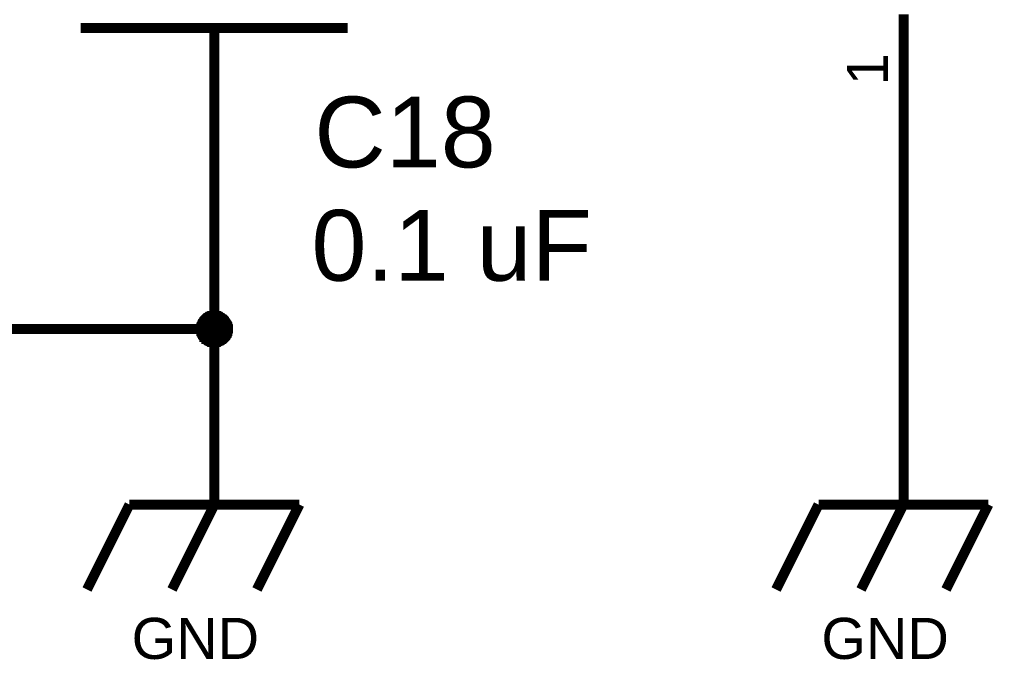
# Model space of a CAD drawing. Header units: millimetres. Extents: x 0 to 594, y 0 to 420.
# Drawn here: x 417.36 to 446.48, y 188.12 to 207.25 of the extents above; entities that cross this region are included whole.
import ezdxf

# ---------------------------------------------------------------- set-up
doc = ezdxf.new("R2010")
doc.units = ezdxf.units.MM
doc.layers.add('Sheet', color=255, linetype='Continuous')
doc.styles.get("Standard").update_dxf_attribs({"font": 'arial.ttf'})

msp = doc.modelspace()

# ---------------------------------------------------------------- linework, layer by layer
at = {"layer": 'Sheet', "color": 0}
for points, const_width in [([(443.786, 207.396), (443.786, 202.38)], 0.3), ([(419.191, 206.994), (427.17, 206.994)], 0.3), ([(423.191, 206.994), (423.191, 200.581)], 0.3), ([(423.191, 205.491), (423.191, 200.496)], 0.3), ([(443.786, 195.289), (443.786, 202.38)], 0.3), ([(423.191, 200.496), (423.191, 197.998), (423.191, 195.289)], 0.3), ([(422.683, 197.998), (422.683, 198.019), (422.683, 198.041), (422.683, 198.083), (422.683, 198.104), (422.704, 198.125), (422.704, 198.146), (422.704, 198.168), (422.725, 198.189), (422.725, 198.21), (422.747, 198.231), (422.747, 198.252), (422.768, 198.273), (422.789, 198.295), (422.789, 198.316), (422.81, 198.337), (422.831, 198.358), (422.852, 198.379), (422.852, 198.379), (422.874, 198.4), (422.895, 198.422), (422.916, 198.422), (422.937, 198.443), (422.958, 198.464), (422.979, 198.464), (423.001, 198.485), (423.043, 198.485), (423.064, 198.485), (423.085, 198.506), (423.106, 198.506), (423.128, 198.506), (423.17, 198.506), (423.191, 198.506)], 0.0991), ([(422.683, 197.998), (422.683, 198.019), (422.683, 198.041), (422.683, 198.083), (422.683, 198.104), (422.704, 198.125), (422.704, 198.146), (422.704, 198.168), (422.725, 198.189), (422.725, 198.21), (422.747, 198.231), (422.747, 198.252), (422.768, 198.273), (422.789, 198.295), (422.789, 198.316), (422.81, 198.337), (422.831, 198.358), (422.852, 198.379), (422.852, 198.379), (422.874, 198.4), (422.895, 198.422), (422.916, 198.422), (422.937, 198.443), (422.958, 198.464), (422.979, 198.464), (423.001, 198.485), (423.043, 198.485), (423.064, 198.485), (423.085, 198.506), (423.106, 198.506), (423.128, 198.506), (423.17, 198.506), (423.191, 198.506)], 0.0991), ([(422.683, 197.998), (422.683, 198.019), (422.683, 198.041), (422.683, 198.083), (422.683, 198.104), (422.704, 198.125), (422.704, 198.146), (422.704, 198.168), (422.725, 198.189), (422.725, 198.21), (422.747, 198.231), (422.747, 198.252), (422.768, 198.273), (422.789, 198.295), (422.789, 198.316), (422.81, 198.337), (422.831, 198.358), (422.852, 198.379), (422.852, 198.379), (422.874, 198.4), (422.895, 198.422), (422.916, 198.422), (422.937, 198.443), (422.958, 198.464), (422.979, 198.464), (423.001, 198.485), (423.043, 198.485), (423.064, 198.485), (423.085, 198.506), (423.106, 198.506), (423.128, 198.506), (423.17, 198.506), (423.191, 198.506)], 0.0991), ([(422.683, 197.998), (422.683, 198.019), (422.683, 198.041), (422.683, 198.083), (422.683, 198.104), (422.704, 198.125), (422.704, 198.146), (422.704, 198.168), (422.725, 198.189), (422.725, 198.21), (422.747, 198.231), (422.747, 198.252), (422.768, 198.273), (422.789, 198.295), (422.789, 198.316), (422.81, 198.337), (422.831, 198.358), (422.852, 198.379), (422.852, 198.379), (422.874, 198.4), (422.895, 198.422), (422.916, 198.422), (422.937, 198.443), (422.958, 198.464), (422.979, 198.464), (423.001, 198.485), (423.043, 198.485), (423.064, 198.485), (423.085, 198.506), (423.106, 198.506), (423.128, 198.506), (423.17, 198.506), (423.191, 198.506)], 0.0991), ([(422.683, 197.998), (422.683, 198.019), (422.683, 198.041), (422.683, 198.083), (422.683, 198.104), (422.704, 198.125), (422.704, 198.146), (422.704, 198.168), (422.725, 198.189), (422.725, 198.21), (422.747, 198.231), (422.747, 198.252), (422.768, 198.273), (422.789, 198.295), (422.789, 198.316), (422.81, 198.337), (422.831, 198.358), (422.852, 198.379), (422.852, 198.379), (422.874, 198.4), (422.895, 198.422), (422.916, 198.422), (422.937, 198.443), (422.958, 198.464), (422.979, 198.464), (423.001, 198.485), (423.043, 198.485), (423.064, 198.485), (423.085, 198.506), (423.106, 198.506), (423.128, 198.506), (423.17, 198.506), (423.191, 198.506)], 0.0991), ([(422.683, 197.998), (422.683, 198.019), (422.683, 198.041), (422.683, 198.083), (422.683, 198.104), (422.704, 198.125), (422.704, 198.146), (422.704, 198.168), (422.725, 198.189), (422.725, 198.21), (422.747, 198.231), (422.747, 198.252), (422.768, 198.273), (422.789, 198.295), (422.789, 198.316), (422.81, 198.337), (422.831, 198.358), (422.852, 198.379), (422.852, 198.379), (422.874, 198.4), (422.895, 198.422), (422.916, 198.422), (422.937, 198.443), (422.958, 198.464), (422.979, 198.464), (423.001, 198.485), (423.043, 198.485), (423.064, 198.485), (423.085, 198.506), (423.106, 198.506), (423.128, 198.506), (423.17, 198.506), (423.191, 198.506)], 0.0991), ([(422.683, 197.998), (422.683, 198.019), (422.683, 198.041), (422.683, 198.083), (422.683, 198.104), (422.704, 198.125), (422.704, 198.146), (422.704, 198.168), (422.725, 198.189), (422.725, 198.21), (422.747, 198.231), (422.747, 198.252), (422.768, 198.273), (422.789, 198.295), (422.789, 198.316), (422.81, 198.337), (422.831, 198.358), (422.852, 198.379), (422.852, 198.379), (422.874, 198.4), (422.895, 198.422), (422.916, 198.422), (422.937, 198.443), (422.958, 198.464), (422.979, 198.464), (423.001, 198.485), (423.043, 198.485), (423.064, 198.485), (423.085, 198.506), (423.106, 198.506), (423.128, 198.506), (423.17, 198.506), (423.191, 198.506)], 0.0991), ([(422.683, 197.998), (422.683, 198.019), (422.683, 198.041), (422.683, 198.083), (422.683, 198.104), (422.704, 198.125), (422.704, 198.146), (422.704, 198.168), (422.725, 198.189), (422.725, 198.21), (422.747, 198.231), (422.747, 198.252), (422.768, 198.273), (422.789, 198.295), (422.789, 198.316), (422.81, 198.337), (422.831, 198.358), (422.852, 198.379), (422.852, 198.379), (422.874, 198.4), (422.895, 198.422), (422.916, 198.422), (422.937, 198.443), (422.958, 198.464), (422.979, 198.464), (423.001, 198.485), (423.043, 198.485), (423.064, 198.485), (423.085, 198.506), (423.106, 198.506), (423.128, 198.506), (423.17, 198.506), (423.191, 198.506)], 0.0991), ([(423.191, 198.506), (423.191, 198.506)], 0.0991), ([(423.191, 198.506), (423.212, 198.506), (423.233, 198.506), (423.276, 198.506), (423.297, 198.506), (423.318, 198.485), (423.339, 198.485), (423.36, 198.485), (423.382, 198.464), (423.403, 198.464), (423.424, 198.443), (423.445, 198.422), (423.466, 198.422), (423.487, 198.4), (423.509, 198.379), (423.53, 198.379), (423.551, 198.358), (423.572, 198.337), (423.572, 198.316), (423.593, 198.295), (423.614, 198.273), (423.614, 198.252), (423.636, 198.231), (423.657, 198.21), (423.657, 198.189), (423.678, 198.168), (423.678, 198.146), (423.678, 198.125), (423.699, 198.104), (423.699, 198.083), (423.699, 198.041), (423.699, 198.019), (423.699, 197.998)], 0.0991), ([(423.191, 198.506), (423.191, 198.506)], 0.0991), ([(423.191, 198.506), (423.212, 198.506), (423.233, 198.506), (423.276, 198.506), (423.297, 198.506), (423.318, 198.485), (423.339, 198.485), (423.36, 198.485), (423.382, 198.464), (423.403, 198.464), (423.424, 198.443), (423.445, 198.422), (423.466, 198.422), (423.487, 198.4), (423.509, 198.379), (423.53, 198.379), (423.551, 198.358), (423.572, 198.337), (423.572, 198.316), (423.593, 198.295), (423.614, 198.273), (423.614, 198.252), (423.636, 198.231), (423.657, 198.21), (423.657, 198.189), (423.678, 198.168), (423.678, 198.146), (423.678, 198.125), (423.699, 198.104), (423.699, 198.083), (423.699, 198.041), (423.699, 198.019), (423.699, 197.998)], 0.0991), ([(423.191, 198.506), (423.191, 198.506)], 0.0991), ([(423.191, 198.506), (423.212, 198.506), (423.233, 198.506), (423.276, 198.506), (423.297, 198.506), (423.318, 198.485), (423.339, 198.485), (423.36, 198.485), (423.382, 198.464), (423.403, 198.464), (423.424, 198.443), (423.445, 198.422), (423.466, 198.422), (423.487, 198.4), (423.509, 198.379), (423.53, 198.379), (423.551, 198.358), (423.572, 198.337), (423.572, 198.316), (423.593, 198.295), (423.614, 198.273), (423.614, 198.252), (423.636, 198.231), (423.657, 198.21), (423.657, 198.189), (423.678, 198.168), (423.678, 198.146), (423.678, 198.125), (423.699, 198.104), (423.699, 198.083), (423.699, 198.041), (423.699, 198.019), (423.699, 197.998)], 0.0991), ([(423.191, 198.506), (423.191, 198.506)], 0.0991), ([(423.191, 198.506), (423.212, 198.506), (423.233, 198.506), (423.276, 198.506), (423.297, 198.506), (423.318, 198.485), (423.339, 198.485), (423.36, 198.485), (423.382, 198.464), (423.403, 198.464), (423.424, 198.443), (423.445, 198.422), (423.466, 198.422), (423.487, 198.4), (423.509, 198.379), (423.53, 198.379), (423.551, 198.358), (423.572, 198.337), (423.572, 198.316), (423.593, 198.295), (423.614, 198.273), (423.614, 198.252), (423.636, 198.231), (423.657, 198.21), (423.657, 198.189), (423.678, 198.168), (423.678, 198.146), (423.678, 198.125), (423.699, 198.104), (423.699, 198.083), (423.699, 198.041), (423.699, 198.019), (423.699, 197.998)], 0.0991), ([(423.191, 198.506), (423.191, 198.506)], 0.0991), ([(423.191, 198.506), (423.212, 198.506), (423.233, 198.506), (423.276, 198.506), (423.297, 198.506), (423.318, 198.485), (423.339, 198.485), (423.36, 198.485), (423.382, 198.464), (423.403, 198.464), (423.424, 198.443), (423.445, 198.422), (423.466, 198.422), (423.487, 198.4), (423.509, 198.379), (423.53, 198.379), (423.551, 198.358), (423.572, 198.337), (423.572, 198.316), (423.593, 198.295), (423.614, 198.273), (423.614, 198.252), (423.636, 198.231), (423.657, 198.21), (423.657, 198.189), (423.678, 198.168), (423.678, 198.146), (423.678, 198.125), (423.699, 198.104), (423.699, 198.083), (423.699, 198.041), (423.699, 198.019), (423.699, 197.998)], 0.0991), ([(423.191, 198.506), (423.191, 198.506)], 0.0991), ([(423.191, 198.506), (423.212, 198.506), (423.233, 198.506), (423.276, 198.506), (423.297, 198.506), (423.318, 198.485), (423.339, 198.485), (423.36, 198.485), (423.382, 198.464), (423.403, 198.464), (423.424, 198.443), (423.445, 198.422), (423.466, 198.422), (423.487, 198.4), (423.509, 198.379), (423.53, 198.379), (423.551, 198.358), (423.572, 198.337), (423.572, 198.316), (423.593, 198.295), (423.614, 198.273), (423.614, 198.252), (423.636, 198.231), (423.657, 198.21), (423.657, 198.189), (423.678, 198.168), (423.678, 198.146), (423.678, 198.125), (423.699, 198.104), (423.699, 198.083), (423.699, 198.041), (423.699, 198.019), (423.699, 197.998)], 0.0991), ([(423.191, 198.506), (423.191, 198.506)], 0.0991), ([(423.191, 198.506), (423.212, 198.506), (423.233, 198.506), (423.276, 198.506), (423.297, 198.506), (423.318, 198.485), (423.339, 198.485), (423.36, 198.485), (423.382, 198.464), (423.403, 198.464), (423.424, 198.443), (423.445, 198.422), (423.466, 198.422), (423.487, 198.4), (423.509, 198.379), (423.53, 198.379), (423.551, 198.358), (423.572, 198.337), (423.572, 198.316), (423.593, 198.295), (423.614, 198.273), (423.614, 198.252), (423.636, 198.231), (423.657, 198.21), (423.657, 198.189), (423.678, 198.168), (423.678, 198.146), (423.678, 198.125), (423.699, 198.104), (423.699, 198.083), (423.699, 198.041), (423.699, 198.019), (423.699, 197.998)], 0.0991), ([(423.191, 198.506), (423.191, 198.506)], 0.0991), ([(423.191, 198.506), (423.212, 198.506), (423.233, 198.506), (423.276, 198.506), (423.297, 198.506), (423.318, 198.485), (423.339, 198.485), (423.36, 198.485), (423.382, 198.464), (423.403, 198.464), (423.424, 198.443), (423.445, 198.422), (423.466, 198.422), (423.487, 198.4), (423.509, 198.379), (423.53, 198.379), (423.551, 198.358), (423.572, 198.337), (423.572, 198.316), (423.593, 198.295), (423.614, 198.273), (423.614, 198.252), (423.636, 198.231), (423.657, 198.21), (423.657, 198.189), (423.678, 198.168), (423.678, 198.146), (423.678, 198.125), (423.699, 198.104), (423.699, 198.083), (423.699, 198.041), (423.699, 198.019), (423.699, 197.998)], 0.0991), ([(404.988, 197.998), (404.988, 197.998), (423.191, 197.998)], 0.3), ([(423.191, 197.49), (423.17, 197.49), (423.128, 197.49), (423.106, 197.49), (423.085, 197.49), (423.064, 197.511), (423.043, 197.511), (423.001, 197.511), (422.979, 197.533), (422.958, 197.533), (422.937, 197.554), (422.916, 197.554), (422.895, 197.575), (422.874, 197.596), (422.852, 197.596), (422.852, 197.617), (422.831, 197.638), (422.81, 197.66), (422.789, 197.66), (422.789, 197.681), (422.768, 197.702), (422.747, 197.723), (422.747, 197.744), (422.725, 197.765), (422.725, 197.787), (422.704, 197.808), (422.704, 197.85), (422.704, 197.871), (422.683, 197.892), (422.683, 197.914), (422.683, 197.935), (422.683, 197.977), (422.683, 197.998)], 0.0991), ([(422.683, 197.998), (422.683, 197.998)], 0.0991), ([(423.191, 197.49), (423.17, 197.49), (423.128, 197.49), (423.106, 197.49), (423.085, 197.49), (423.064, 197.511), (423.043, 197.511), (423.001, 197.511), (422.979, 197.533), (422.958, 197.533), (422.937, 197.554), (422.916, 197.554), (422.895, 197.575), (422.874, 197.596), (422.852, 197.596), (422.852, 197.617), (422.831, 197.638), (422.81, 197.66), (422.789, 197.66), (422.789, 197.681), (422.768, 197.702), (422.747, 197.723), (422.747, 197.744), (422.725, 197.765), (422.725, 197.787), (422.704, 197.808), (422.704, 197.85), (422.704, 197.871), (422.683, 197.892), (422.683, 197.914), (422.683, 197.935), (422.683, 197.977), (422.683, 197.998)], 0.0991), ([(422.683, 197.998), (422.683, 197.998)], 0.0991), ([(423.191, 197.49), (423.17, 197.49), (423.128, 197.49), (423.106, 197.49), (423.085, 197.49), (423.064, 197.511), (423.043, 197.511), (423.001, 197.511), (422.979, 197.533), (422.958, 197.533), (422.937, 197.554), (422.916, 197.554), (422.895, 197.575), (422.874, 197.596), (422.852, 197.596), (422.852, 197.617), (422.831, 197.638), (422.81, 197.66), (422.789, 197.66), (422.789, 197.681), (422.768, 197.702), (422.747, 197.723), (422.747, 197.744), (422.725, 197.765), (422.725, 197.787), (422.704, 197.808), (422.704, 197.85), (422.704, 197.871), (422.683, 197.892), (422.683, 197.914), (422.683, 197.935), (422.683, 197.977), (422.683, 197.998)], 0.0991), ([(422.683, 197.998), (422.683, 197.998)], 0.0991), ([(423.191, 197.49), (423.17, 197.49), (423.128, 197.49), (423.106, 197.49), (423.085, 197.49), (423.064, 197.511), (423.043, 197.511), (423.001, 197.511), (422.979, 197.533), (422.958, 197.533), (422.937, 197.554), (422.916, 197.554), (422.895, 197.575), (422.874, 197.596), (422.852, 197.596), (422.852, 197.617), (422.831, 197.638), (422.81, 197.66), (422.789, 197.66), (422.789, 197.681), (422.768, 197.702), (422.747, 197.723), (422.747, 197.744), (422.725, 197.765), (422.725, 197.787), (422.704, 197.808), (422.704, 197.85), (422.704, 197.871), (422.683, 197.892), (422.683, 197.914), (422.683, 197.935), (422.683, 197.977), (422.683, 197.998)], 0.0991), ([(422.683, 197.998), (422.683, 197.998)], 0.0991), ([(423.191, 197.49), (423.17, 197.49), (423.128, 197.49), (423.106, 197.49), (423.085, 197.49), (423.064, 197.511), (423.043, 197.511), (423.001, 197.511), (422.979, 197.533), (422.958, 197.533), (422.937, 197.554), (422.916, 197.554), (422.895, 197.575), (422.874, 197.596), (422.852, 197.596), (422.852, 197.617), (422.831, 197.638), (422.81, 197.66), (422.789, 197.66), (422.789, 197.681), (422.768, 197.702), (422.747, 197.723), (422.747, 197.744), (422.725, 197.765), (422.725, 197.787), (422.704, 197.808), (422.704, 197.85), (422.704, 197.871), (422.683, 197.892), (422.683, 197.914), (422.683, 197.935), (422.683, 197.977), (422.683, 197.998)], 0.0991), ([(422.683, 197.998), (422.683, 197.998)], 0.0991), ([(423.191, 197.49), (423.17, 197.49), (423.128, 197.49), (423.106, 197.49), (423.085, 197.49), (423.064, 197.511), (423.043, 197.511), (423.001, 197.511), (422.979, 197.533), (422.958, 197.533), (422.937, 197.554), (422.916, 197.554), (422.895, 197.575), (422.874, 197.596), (422.852, 197.596), (422.852, 197.617), (422.831, 197.638), (422.81, 197.66), (422.789, 197.66), (422.789, 197.681), (422.768, 197.702), (422.747, 197.723), (422.747, 197.744), (422.725, 197.765), (422.725, 197.787), (422.704, 197.808), (422.704, 197.85), (422.704, 197.871), (422.683, 197.892), (422.683, 197.914), (422.683, 197.935), (422.683, 197.977), (422.683, 197.998)], 0.0991), ([(422.683, 197.998), (422.683, 197.998)], 0.0991), ([(423.191, 197.49), (423.17, 197.49), (423.128, 197.49), (423.106, 197.49), (423.085, 197.49), (423.064, 197.511), (423.043, 197.511), (423.001, 197.511), (422.979, 197.533), (422.958, 197.533), (422.937, 197.554), (422.916, 197.554), (422.895, 197.575), (422.874, 197.596), (422.852, 197.596), (422.852, 197.617), (422.831, 197.638), (422.81, 197.66), (422.789, 197.66), (422.789, 197.681), (422.768, 197.702), (422.747, 197.723), (422.747, 197.744), (422.725, 197.765), (422.725, 197.787), (422.704, 197.808), (422.704, 197.85), (422.704, 197.871), (422.683, 197.892), (422.683, 197.914), (422.683, 197.935), (422.683, 197.977), (422.683, 197.998)], 0.0991), ([(422.683, 197.998), (422.683, 197.998)], 0.0991), ([(423.191, 197.49), (423.17, 197.49), (423.128, 197.49), (423.106, 197.49), (423.085, 197.49), (423.064, 197.511), (423.043, 197.511), (423.001, 197.511), (422.979, 197.533), (422.958, 197.533), (422.937, 197.554), (422.916, 197.554), (422.895, 197.575), (422.874, 197.596), (422.852, 197.596), (422.852, 197.617), (422.831, 197.638), (422.81, 197.66), (422.789, 197.66), (422.789, 197.681), (422.768, 197.702), (422.747, 197.723), (422.747, 197.744), (422.725, 197.765), (422.725, 197.787), (422.704, 197.808), (422.704, 197.85), (422.704, 197.871), (422.683, 197.892), (422.683, 197.914), (422.683, 197.935), (422.683, 197.977), (422.683, 197.998)], 0.0991), ([(422.683, 197.998), (422.683, 197.998)], 0.0991), ([(423.699, 197.998), (423.699, 197.977), (423.699, 197.935), (423.699, 197.914), (423.699, 197.892), (423.678, 197.871), (423.678, 197.85), (423.678, 197.808), (423.657, 197.787), (423.657, 197.765), (423.636, 197.744), (423.614, 197.723), (423.614, 197.702), (423.593, 197.681), (423.572, 197.66), (423.572, 197.66), (423.551, 197.638), (423.53, 197.617), (423.509, 197.596), (423.487, 197.596), (423.466, 197.575), (423.445, 197.554), (423.424, 197.554), (423.403, 197.533), (423.382, 197.533), (423.36, 197.511), (423.339, 197.511), (423.318, 197.511), (423.297, 197.49), (423.276, 197.49), (423.233, 197.49), (423.212, 197.49), (423.191, 197.49)], 0.0991), ([(423.699, 197.998), (423.699, 197.977), (423.699, 197.935), (423.699, 197.914), (423.699, 197.892), (423.678, 197.871), (423.678, 197.85), (423.678, 197.808), (423.657, 197.787), (423.657, 197.765), (423.636, 197.744), (423.614, 197.723), (423.614, 197.702), (423.593, 197.681), (423.572, 197.66), (423.572, 197.66), (423.551, 197.638), (423.53, 197.617), (423.509, 197.596), (423.487, 197.596), (423.466, 197.575), (423.445, 197.554), (423.424, 197.554), (423.403, 197.533), (423.382, 197.533), (423.36, 197.511), (423.339, 197.511), (423.318, 197.511), (423.297, 197.49), (423.276, 197.49), (423.233, 197.49), (423.212, 197.49), (423.191, 197.49)], 0.0991), ([(423.699, 197.998), (423.699, 197.977), (423.699, 197.935), (423.699, 197.914), (423.699, 197.892), (423.678, 197.871), (423.678, 197.85), (423.678, 197.808), (423.657, 197.787), (423.657, 197.765), (423.636, 197.744), (423.614, 197.723), (423.614, 197.702), (423.593, 197.681), (423.572, 197.66), (423.572, 197.66), (423.551, 197.638), (423.53, 197.617), (423.509, 197.596), (423.487, 197.596), (423.466, 197.575), (423.445, 197.554), (423.424, 197.554), (423.403, 197.533), (423.382, 197.533), (423.36, 197.511), (423.339, 197.511), (423.318, 197.511), (423.297, 197.49), (423.276, 197.49), (423.233, 197.49), (423.212, 197.49), (423.191, 197.49)], 0.0991), ([(423.699, 197.998), (423.699, 197.977), (423.699, 197.935), (423.699, 197.914), (423.699, 197.892), (423.678, 197.871), (423.678, 197.85), (423.678, 197.808), (423.657, 197.787), (423.657, 197.765), (423.636, 197.744), (423.614, 197.723), (423.614, 197.702), (423.593, 197.681), (423.572, 197.66), (423.572, 197.66), (423.551, 197.638), (423.53, 197.617), (423.509, 197.596), (423.487, 197.596), (423.466, 197.575), (423.445, 197.554), (423.424, 197.554), (423.403, 197.533), (423.382, 197.533), (423.36, 197.511), (423.339, 197.511), (423.318, 197.511), (423.297, 197.49), (423.276, 197.49), (423.233, 197.49), (423.212, 197.49), (423.191, 197.49)], 0.0991), ([(423.699, 197.998), (423.699, 197.977), (423.699, 197.935), (423.699, 197.914), (423.699, 197.892), (423.678, 197.871), (423.678, 197.85), (423.678, 197.808), (423.657, 197.787), (423.657, 197.765), (423.636, 197.744), (423.614, 197.723), (423.614, 197.702), (423.593, 197.681), (423.572, 197.66), (423.572, 197.66), (423.551, 197.638), (423.53, 197.617), (423.509, 197.596), (423.487, 197.596), (423.466, 197.575), (423.445, 197.554), (423.424, 197.554), (423.403, 197.533), (423.382, 197.533), (423.36, 197.511), (423.339, 197.511), (423.318, 197.511), (423.297, 197.49), (423.276, 197.49), (423.233, 197.49), (423.212, 197.49), (423.191, 197.49)], 0.0991), ([(423.699, 197.998), (423.699, 197.977), (423.699, 197.935), (423.699, 197.914), (423.699, 197.892), (423.678, 197.871), (423.678, 197.85), (423.678, 197.808), (423.657, 197.787), (423.657, 197.765), (423.636, 197.744), (423.614, 197.723), (423.614, 197.702), (423.593, 197.681), (423.572, 197.66), (423.572, 197.66), (423.551, 197.638), (423.53, 197.617), (423.509, 197.596), (423.487, 197.596), (423.466, 197.575), (423.445, 197.554), (423.424, 197.554), (423.403, 197.533), (423.382, 197.533), (423.36, 197.511), (423.339, 197.511), (423.318, 197.511), (423.297, 197.49), (423.276, 197.49), (423.233, 197.49), (423.212, 197.49), (423.191, 197.49)], 0.0991), ([(423.699, 197.998), (423.699, 197.977), (423.699, 197.935), (423.699, 197.914), (423.699, 197.892), (423.678, 197.871), (423.678, 197.85), (423.678, 197.808), (423.657, 197.787), (423.657, 197.765), (423.636, 197.744), (423.614, 197.723), (423.614, 197.702), (423.593, 197.681), (423.572, 197.66), (423.572, 197.66), (423.551, 197.638), (423.53, 197.617), (423.509, 197.596), (423.487, 197.596), (423.466, 197.575), (423.445, 197.554), (423.424, 197.554), (423.403, 197.533), (423.382, 197.533), (423.36, 197.511), (423.339, 197.511), (423.318, 197.511), (423.297, 197.49), (423.276, 197.49), (423.233, 197.49), (423.212, 197.49), (423.191, 197.49)], 0.0991), ([(423.699, 197.998), (423.699, 197.977), (423.699, 197.935), (423.699, 197.914), (423.699, 197.892), (423.678, 197.871), (423.678, 197.85), (423.678, 197.808), (423.657, 197.787), (423.657, 197.765), (423.636, 197.744), (423.614, 197.723), (423.614, 197.702), (423.593, 197.681), (423.572, 197.66), (423.572, 197.66), (423.551, 197.638), (423.53, 197.617), (423.509, 197.596), (423.487, 197.596), (423.466, 197.575), (423.445, 197.554), (423.424, 197.554), (423.403, 197.533), (423.382, 197.533), (423.36, 197.511), (423.339, 197.511), (423.318, 197.511), (423.297, 197.49), (423.276, 197.49), (423.233, 197.49), (423.212, 197.49), (423.191, 197.49)], 0.0991), ([(423.699, 197.998), (423.699, 197.998), (423.699, 197.998), (423.699, 197.998), (423.699, 197.998), (423.699, 197.998), (423.699, 197.998), (423.699, 197.998), (423.699, 197.998), (423.699, 197.998), (423.699, 197.998), (423.699, 197.998), (423.699, 197.998), (423.699, 197.998), (423.699, 197.998), (423.699, 197.998), (423.699, 197.998), (423.699, 197.998), (423.699, 197.998), (423.699, 197.998), (423.699, 197.998), (423.699, 197.998), (423.699, 197.998), (423.699, 197.998), (423.699, 197.998), (423.699, 197.998), (423.699, 197.998), (423.699, 197.998), (423.699, 197.998), (423.699, 197.998), (423.699, 197.998), (423.699, 197.998), (423.699, 197.998)], 0.0991), ([(423.699, 197.998), (423.699, 197.998)], 0.0991), ([(423.699, 197.998), (423.699, 197.998), (423.699, 197.998), (423.699, 197.998), (423.699, 197.998), (423.699, 197.998), (423.699, 197.998), (423.699, 197.998), (423.699, 197.998), (423.699, 197.998), (423.699, 197.998), (423.699, 197.998), (423.699, 197.998), (423.699, 197.998), (423.699, 197.998), (423.699, 197.998), (423.699, 197.998), (423.699, 197.998), (423.699, 197.998), (423.699, 197.998), (423.699, 197.998), (423.699, 197.998), (423.699, 197.998), (423.699, 197.998), (423.699, 197.998), (423.699, 197.998), (423.699, 197.998), (423.699, 197.998), (423.699, 197.998), (423.699, 197.998), (423.699, 197.998), (423.699, 197.998), (423.699, 197.998)], 0.0991), ([(423.699, 197.998), (423.699, 197.998)], 0.0991), ([(423.699, 197.998), (423.699, 197.998), (423.699, 197.998), (423.699, 197.998), (423.699, 197.998), (423.699, 197.998), (423.699, 197.998), (423.699, 197.998), (423.699, 197.998), (423.699, 197.998), (423.699, 197.998), (423.699, 197.998), (423.699, 197.998), (423.699, 197.998), (423.699, 197.998), (423.699, 197.998), (423.699, 197.998), (423.699, 197.998), (423.699, 197.998), (423.699, 197.998), (423.699, 197.998), (423.699, 197.998), (423.699, 197.998), (423.699, 197.998), (423.699, 197.998), (423.699, 197.998), (423.699, 197.998), (423.699, 197.998), (423.699, 197.998), (423.699, 197.998), (423.699, 197.998), (423.699, 197.998), (423.699, 197.998)], 0.0991), ([(423.699, 197.998), (423.699, 197.998)], 0.0991), ([(423.699, 197.998), (423.699, 197.998), (423.699, 197.998), (423.699, 197.998), (423.699, 197.998), (423.699, 197.998), (423.699, 197.998), (423.699, 197.998), (423.699, 197.998), (423.699, 197.998), (423.699, 197.998), (423.699, 197.998), (423.699, 197.998), (423.699, 197.998), (423.699, 197.998), (423.699, 197.998), (423.699, 197.998), (423.699, 197.998), (423.699, 197.998), (423.699, 197.998), (423.699, 197.998), (423.699, 197.998), (423.699, 197.998), (423.699, 197.998), (423.699, 197.998), (423.699, 197.998), (423.699, 197.998), (423.699, 197.998), (423.699, 197.998), (423.699, 197.998), (423.699, 197.998), (423.699, 197.998), (423.699, 197.998)], 0.0991), ([(423.699, 197.998), (423.699, 197.998)], 0.0991), ([(423.699, 197.998), (423.699, 197.998), (423.699, 197.998), (423.699, 197.998), (423.699, 197.998), (423.699, 197.998), (423.699, 197.998), (423.699, 197.998), (423.699, 197.998), (423.699, 197.998), (423.699, 197.998), (423.699, 197.998), (423.699, 197.998), (423.699, 197.998), (423.699, 197.998), (423.699, 197.998), (423.699, 197.998), (423.699, 197.998), (423.699, 197.998), (423.699, 197.998), (423.699, 197.998), (423.699, 197.998), (423.699, 197.998), (423.699, 197.998), (423.699, 197.998), (423.699, 197.998), (423.699, 197.998), (423.699, 197.998), (423.699, 197.998), (423.699, 197.998), (423.699, 197.998), (423.699, 197.998), (423.699, 197.998)], 0.0991), ([(423.699, 197.998), (423.699, 197.998)], 0.0991), ([(423.699, 197.998), (423.699, 197.998), (423.699, 197.998), (423.699, 197.998), (423.699, 197.998), (423.699, 197.998), (423.699, 197.998), (423.699, 197.998), (423.699, 197.998), (423.699, 197.998), (423.699, 197.998), (423.699, 197.998), (423.699, 197.998), (423.699, 197.998), (423.699, 197.998), (423.699, 197.998), (423.699, 197.998), (423.699, 197.998), (423.699, 197.998), (423.699, 197.998), (423.699, 197.998), (423.699, 197.998), (423.699, 197.998), (423.699, 197.998), (423.699, 197.998), (423.699, 197.998), (423.699, 197.998), (423.699, 197.998), (423.699, 197.998), (423.699, 197.998), (423.699, 197.998), (423.699, 197.998), (423.699, 197.998)], 0.0991), ([(423.699, 197.998), (423.699, 197.998)], 0.0991), ([(423.699, 197.998), (423.699, 197.998), (423.699, 197.998), (423.699, 197.998), (423.699, 197.998), (423.699, 197.998), (423.699, 197.998), (423.699, 197.998), (423.699, 197.998), (423.699, 197.998), (423.699, 197.998), (423.699, 197.998), (423.699, 197.998), (423.699, 197.998), (423.699, 197.998), (423.699, 197.998), (423.699, 197.998), (423.699, 197.998), (423.699, 197.998), (423.699, 197.998), (423.699, 197.998), (423.699, 197.998), (423.699, 197.998), (423.699, 197.998), (423.699, 197.998), (423.699, 197.998), (423.699, 197.998), (423.699, 197.998), (423.699, 197.998), (423.699, 197.998), (423.699, 197.998), (423.699, 197.998), (423.699, 197.998)], 0.0991), ([(423.699, 197.998), (423.699, 197.998)], 0.0991), ([(423.699, 197.998), (423.699, 197.998), (423.699, 197.998), (423.699, 197.998), (423.699, 197.998), (423.699, 197.998), (423.699, 197.998), (423.699, 197.998), (423.699, 197.998), (423.699, 197.998), (423.699, 197.998), (423.699, 197.998), (423.699, 197.998), (423.699, 197.998), (423.699, 197.998), (423.699, 197.998), (423.699, 197.998), (423.699, 197.998), (423.699, 197.998), (423.699, 197.998), (423.699, 197.998), (423.699, 197.998), (423.699, 197.998), (423.699, 197.998), (423.699, 197.998), (423.699, 197.998), (423.699, 197.998), (423.699, 197.998), (423.699, 197.998), (423.699, 197.998), (423.699, 197.998), (423.699, 197.998), (423.699, 197.998)], 0.0991), ([(423.699, 197.998), (423.699, 197.998)], 0.0991), ([(423.191, 195.289), (423.191, 192.749)], 0.3), ([(443.786, 195.289), (443.786, 192.749)], 0.3), ([(420.651, 192.749), (419.381, 190.209)], 0.3), ([(420.651, 192.749), (425.731, 192.749)], 0.3), ([(423.191, 192.749), (421.921, 190.209)], 0.3), ([(425.731, 192.749), (424.461, 190.209)], 0.3), ([(441.246, 192.749), (439.976, 190.209)], 0.3), ([(441.246, 192.749), (446.325, 192.749)], 0.3), ([(443.786, 192.749), (442.516, 190.209)], 0.3), ([(446.325, 192.749), (445.056, 190.209)], 0.3)]:
    msp.add_lwpolyline(points, dxfattribs=dict(at, const_width=const_width))
at = {"layer": 'Sheet', "color": 0, "const_width": 0.508}
msp.add_lwpolyline([(422.925, 198, 1), (423.433, 198, 1)], format="xyb", close=True, dxfattribs=at)

# ---------------------------------------------------------------- texts
at = {"layer": 'Sheet', "color": 0}
msp.add_text('1', height=1.228, rotation=90, dxfattribs=at).set_placement((443.32, 205.28))
for s, height, p in [('C18', 2.1167, (426.176, 202.824)), ('0.1 uF', 2.1167, (426.091, 199.438)), ('GND', 1.2277, (420.715, 188.134)), ('GND', 1.2277, (441.33, 188.134))]:
    msp.add_text(s, height=height, dxfattribs=at).set_placement(p)

doc.saveas('drawing.dxf')
